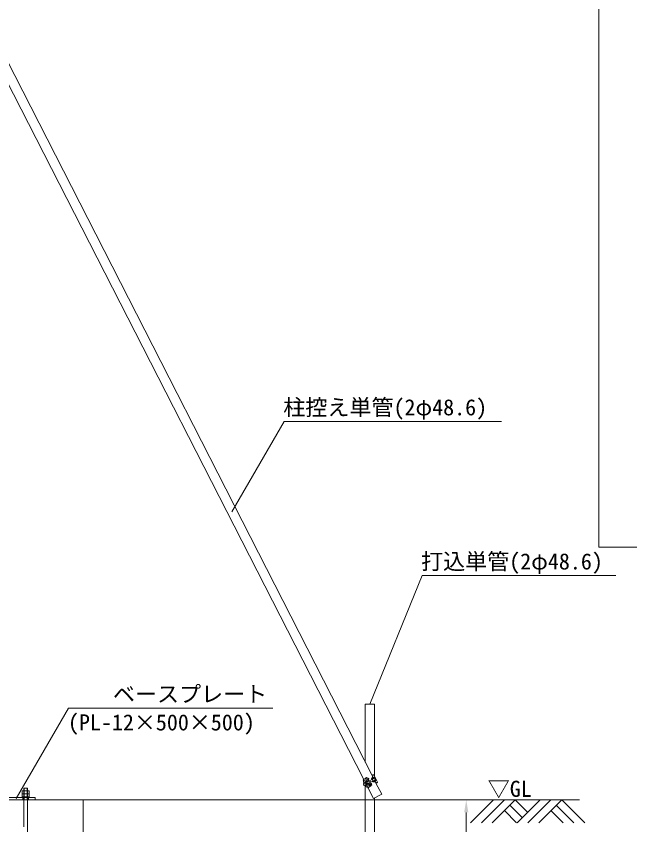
# Model space of a CAD drawing. Units: millimetres, scale not verified. Extents: x -35488 to -11338, y -17325 to 17325.
# Drawn here: x -17558 to -14350, y -13676 to -9445 of the extents above; entities that cross this region are included whole.
import ezdxf
from ezdxf.enums import TextEntityAlignment as Align

# ---------------------------------------------------------------- set-up
doc = ezdxf.new("R2010")
doc.units = ezdxf.units.MM
doc.header["$LTSCALE"] = 150
doc.linetypes.add('DASHED1', pattern=[1.8, 1.2, -0.6])
for name, color, linetype, lineweight in [('0-5_ﾍﾞｰｽﾗｲﾝ', 5, 'Continuous', 18), ('0-6_ﾎﾞﾙﾄ類', 2, 'Continuous', 18), ('0-9_基礎工事用PCA大', 7, 'Continuous', 18), ('0-A_図面枠', 7, 'Continuous', 18), ('0-B_寸法', 3, 'Continuous', 18), ('0-E_単管', 7, 'Continuous', 18), ('0-F_単管ｸﾗﾝﾌﾟ', 7, 'Continuous', 18), ('1-9_文字', 7, 'Continuous', 18)]:
    doc.layers.add(name, color=color, linetype=linetype, lineweight=lineweight)
doc.styles.add('ＭＳ ゴシック', font='')
doc.styles.get('ＭＳ ゴシック').set_extended_font_data('MS Gothic')

msp = doc.modelspace()

# ---------------------------------------------------------------- linework, layer by layer
at = {"layer": '0-5_ﾍﾞｰｽﾗｲﾝ'}
msp.add_line((-17458.1, -13545), (-14612.6, -13545), dxfattribs=at)
at = {"layer": '0-6_ﾎﾞﾙﾄ類'}
for p, q in [((-17517.6, -13513), (-17517.6, -13498.4)), ((-17517.6, -13515.8), (-17517.6, -13530.4)), ((-17498.6, -13513), (-17498.6, -13498.4)), ((-17498.6, -13515.8), (-17498.6, -13530.4))]:
    msp.add_line(p, q, dxfattribs=at)
for points in [[(-17526.6, -13513), (-17526.6, -13498.4), (-17489.6, -13498.4), (-17489.6, -13513), (-17492.1, -13514.4), (-17524.1, -13514.4)], [(-17526.6, -13515.8), (-17526.6, -13530.4), (-17489.6, -13530.4), (-17489.6, -13515.8), (-17492.1, -13514.4), (-17524.1, -13514.4)], [(-17526.1, -13530.4), (-17490.1, -13530.4), (-17490.1, -13533), (-17526.1, -13533)]]:
    msp.add_lwpolyline(points, close=True, dxfattribs=at)
for centre, radius, start, end in [((-17522.1, -13505.2), 8.96, 240, 300), ((-17522.1, -13523.6), 8.96, 60, 120), ((-17508.1, -13482), 32.5, 252.932, 287.068), ((-17508.1, -13546.8), 32.5, 72.932, 107.068), ((-17494.1, -13505.2), 8.94, 239.975, 300.025), ((-17494.1, -13523.6), 8.94, 59.975, 120.025)]:
    msp.add_arc(centre, radius, start, end, dxfattribs=at)
at = {"layer": '0-9_基礎工事用PCA大', "color": 4, "linetype": 'DASHED1', "lineweight": 9}
for p, q in [((-17523.1, -13533), (-17523.1, -13545)), ((-17493.1, -13533), (-17493.1, -13545))]:
    msp.add_line(p, q, dxfattribs=at)
at = {"layer": '0-9_基礎工事用PCA大'}
for points in [[(-17498.6, -14061.9), (-17498.6, -13485), (-17517.6, -13485), (-17517.6, -13687)], [(-17498.6, -13547.5), (-17501.1, -13545), (-17501.1, -13485), (-17515.1, -13485), (-17515.1, -13545), (-17517.6, -13547.5)]]:
    msp.add_lwpolyline(points, dxfattribs=at)
for points in [[(-17958.1, -13545), (-17458.1, -13545), (-17458.1, -13533), (-17958.1, -13533)], [(-18208.1, -14545), (-17208.1, -14545), (-17208.1, -13545), (-18208.1, -13545)]]:
    msp.add_lwpolyline(points, close=True, dxfattribs=at)
at = {"layer": '0-A_図面枠'}
msp.add_lwpolyline([(-14511.9, -7201.4), (-11368, -7201.4), (-11368, -12223), (-14511.9, -12223)], close=True, dxfattribs=at)
at = {"layer": '0-B_寸法'}
for p, q in [((-15683.8, -13545), (-15203.8, -13545)), ((-15204.8, -13611), (-15204.8, -14979))]:
    msp.add_line(p, q, dxfattribs=at)
at = {"layer": '0-B_寸法', "color": 91}
msp.add_solid([(-15215.8, -13611), (-15204.8, -13545), (-15193.8, -13611)], dxfattribs=at)
at = {"layer": '0-E_単管'}
for p, q in [((-17673.9, -9547.5), (-15696.6, -13418.9)), ((-15740.9, -13439), (-17717.1, -9569.8))]:
    msp.add_line(p, q, dxfattribs=at)
for points in [[(-15683.8, -13421.9), (-15683.8, -13045), (-15732.4, -13045), (-15732.4, -13348.7)], [(-15732.4, -13467.1), (-15732.4, -15045), (-15683.8, -15045), (-15683.8, -13535.2)], [(-15676.9, -13457.4), (-15646.8, -13516.3), (-15690.1, -13538.5), (-15719.2, -13481.5)]]:
    msp.add_lwpolyline(points, dxfattribs=at)
at = {"layer": '0-F_単管ｸﾗﾝﾌﾟ'}
for p, q in [((-15743.7, -13440.6), (-15740.7, -13446.5)), ((-15729.7, -13448.9), (-15736.2, -13452.2)), ((-15733.6, -13434.3), (-15733.1, -13435.4)), ((-15726, -13452.6), (-15731.5, -13455.4)), ((-15725, -13451), (-15725.4, -13450.1)), ((-15684.3, -13431.3), (-15725.1, -13452.1)), ((-15716.2, -13446.5), (-15725, -13451)), ((-15709.9, -13445.5), (-15724.5, -13453)), ((-15723.7, -13442.6), (-15715.2, -13436.2)), ((-15706.2, -13452.6), (-15720.8, -13460.1)), ((-15679.8, -13440.2), (-15720.5, -13461)), ((-15719, -13441.1), (-15716.2, -13446.5)), ((-15718.3, -13442.3), (-15715.2, -13439.9)), ((-15714.8, -13433.4), (-15714, -13434.9)), ((-15711.1, -13445), (-15709.9, -13445.5)), ((-15706.5, -13453.9), (-15706.3, -13452.6)), ((-15685.6, -13427.2), (-15700.2, -13433.8)), ((-15700.2, -13433.8), (-15698.9, -13436.7)), ((-15684.3, -13430.2), (-15698.9, -13436.7)), ((-15692.8, -13415.4), (-15697.2, -13417.7)), ((-15695.2, -13431.5), (-15695.2, -13431.6)), ((-15693.7, -13434.4), (-15693, -13435.8)), ((-15692.7, -13448.9), (-15678.8, -13440.9)), ((-15692.7, -13448.9), (-15691.1, -13451.6)), ((-15691.1, -13451.6), (-15677.2, -13443.6)), ((-15689.9, -13428.7), (-15689.7, -13429.1)), ((-15688.5, -13444.7), (-15687.8, -13446)), ((-15688.2, -13431.9), (-15687.7, -13433)), ((-15669.7, -13449.6), (-15686, -13417.6)), ((-15684.3, -13431.3), (-15679.8, -13440.2)), ((-15683.1, -13441.9), (-15682.6, -13443)), ((-15683, -13430.6), (-15678.4, -13439.5)), ((-15680.9, -13446.2), (-15681.1, -13445.9)), ((-15742.5, -13461), (-15742.8, -13462.7)), ((-15742.8, -13462.7), (-15739.5, -13469.2)), ((-15735.1, -13457.2), (-15742.5, -13461)), ((-15742.5, -13461), (-15738, -13469.9)), ((-15733.9, -13457.8), (-15741.2, -13461.5)), ((-15738, -13469.9), (-15739.5, -13469.2)), ((-15730.5, -13466.1), (-15738, -13469.9)), ((-15730.3, -13464.9), (-15737.6, -13468.6)), ((-15727.1, -13470), (-15720.6, -13466.7)), ((-15721.5, -13461.6), (-15726.9, -13464.3)), ((-15722.1, -13482.9), (-15725.1, -13477)), ((-15710.7, -13457.2), (-15719.5, -13461.6)), ((-15719.5, -13461.6), (-15719.1, -13462.5)), ((-15712, -13465.5), (-15701.9, -13462.4)), ((-15708, -13462.5), (-15710.7, -13457.2)), ((-15708.6, -13461.3), (-15704.8, -13460.2)), ((-15699.3, -13463.7), (-15700.1, -13462.2)), ((-15676.3, -13458.6), (-15671.8, -13456.4))]:
    msp.add_line(p, q, dxfattribs=at)
for points in [[(-15729.1, -13434), (-15724.6, -13431.7), (-15724.3, -13430.7), (-15724.7, -13429.8), (-15725.7, -13429.4), (-15733.3, -13433.3), (-15733.6, -13434.3)], [(-15708.2, -13474.9), (-15703, -13472.3), (-15703.4, -13473.6), (-15710.6, -13477.3)]]:
    msp.add_lwpolyline(points, dxfattribs=at)
for points in [[(-15697.1, -13432.2), (-15697, -13432.4), (-15688.1, -13427.8), (-15688.2, -13427.6), (-15689.2, -13427.3), (-15696.8, -13431.1)], [(-15687.3, -13451.4), (-15687.7, -13450.5), (-15687.4, -13449.5), (-15679.8, -13445.7), (-15678.8, -13446), (-15678.4, -13446.9), (-15678.7, -13447.9), (-15686.3, -13451.8)]]:
    msp.add_lwpolyline(points, close=True, dxfattribs=at)
for centre, radius, start, end in [((-15703.3, -13510.3), 80.6, 101.478, 120.09), ((-15736.9, -13451.1), 5.58, 133.427, 206.443), ((-15736, -13450.1), 6.95, 210.433, 268.243), ((-15741.1, -13446.7), 0.49, 313.427, 27.055), ((-15634, -13670.3), 248, 109.041, 115.472), ((-15744.1, -13454.9), 8.38, 338.593, 18.489), ((-15729.4, -13447.3), 8.38, 215.622, 255.518), ((-15725.7, -13447.1), 5.57, 204.621, 266.518), ((-15720.1, -13447.4), 6, 127.038, 206.777), ((-15747.5, -13469.4), 28.2, 13.481, 40.643), ((-15715.7, -13453), 10.3, 177.816, 235.692), ((-15718.4, -13435.2), 4, 27.055, 107.644), ((-15717.2, -13440.2), 1.99, 127.038, 207.055), ((-15716.4, -13434.6), 1.99, 307.038, 27.055), ((-15717.6, -13436.7), 4, 307.038, 27.055), ((-15733.5, -13462.2), 28.2, 17.175, 37.59), ((-15732.9, -13461.9), 28.2, 19.238, 35.523), ((-15708.1, -13424), 12.6, 308.712, 30.261), ((-15702.7, -13446.3), 10.2, 357.826, 56.284), ((-15690.5, -13419.9), 5, 27.055, 117.055), ((-15687.8, -13463.7), 12.6, 88.319, 105.398), ((-15683.9, -13431.1), 4.2, 27.055, 114.193), ((-15687.8, -13463.7), 12.6, 23.849, 79.637), ((-15683.9, -13431.1), 1.01, 27.055, 114.193), ((-15679.3, -13440), 1.01, 299.918, 27.055), ((-15679.3, -13440), 4.2, 299.918, 27.055), ((-15674.1, -13451.9), 5, 297.055, 27.055), ((-15725.2, -13471.1), 6.95, 145.868, 203.678), ((-15735.4, -13476.9), 10.8, 39.944, 70.43), ((-15726.7, -13471.2), 5.58, 207.668, 280.683), ((-15716.5, -13453.4), 15.1, 187.704, 226.406), ((-15716.6, -13467.4), 10.8, 163.681, 194.166), ((-15725.5, -13477.2), 0.49, 27.055, 100.683), ((-16194.3, -12654.8), 946.7, 299.714, 301.444), ((-15715.1, -13464.5), 7.12, 155.444, 202.404), ((-15754.9, -13409.3), 80.6, 294.021, 312.632), ((-15713.7, -13459.8), 6, 207.334, 287.073), ((-15706.2, -13461.6), 1.99, 207.055, 287.073), ((-15703.7, -13464), 4, 27.055, 107.073), ((-15701.2, -13464.3), 1.99, 27.055, 107.073), ((-15702.9, -13465.5), 4, 306.466, 27.055)]:
    msp.add_arc(centre, radius, start, end, dxfattribs=at)
at = {"layer": '1-9_文字'}
for p, q in [((-16429.7, -12038.5), (-16156.7, -11565.6)), ((-16156.7, -11565.6), (-16156.2, -11565.6)), ((-16156.2, -11565.6), (-15019.8, -11565.6)), ((-15708.1, -13045), (-15435, -12372)), ((-15435, -12372), (-15434.6, -12372)), ((-15434.6, -12372), (-14423.5, -12372)), ((-17557.2, -13539), (-17284.2, -13066)), ((-17284.2, -13066), (-17283.7, -13066)), ((-17283.7, -13066), (-16215.8, -13066)), ((-15061.9, -13545), (-15182.2, -13665.3)), ((-15005.2, -13545), (-15125.5, -13665.3)), ((-14948.5, -13545), (-15068.8, -13665.3)), ((-14976.9, -13573.4), (-14912.1, -13638.2)), ((-14948.5, -13545), (-14883.8, -13609.8)), ((-14819, -13545), (-14939.2, -13665.3)), ((-14762.3, -13545), (-14882.5, -13665.3)), ((-14705.6, -13545), (-14825.8, -13665.3)), ((-14733.9, -13573.4), (-14642, -13665.3)), ((-14705.6, -13545), (-14585.3, -13665.3)), ((-15005.2, -13601.7), (-14941.7, -13665.3)), ((-14762.3, -13601.7), (-14698.7, -13665.3))]:
    msp.add_line(p, q, dxfattribs=at)

# ---------------------------------------------------------------- texts
at = {"layer": '1-9_文字', "style": 'ＭＳ ゴシック'}
for s, p in [('柱控え単管(2φ48.6)\u3000', (-16161.2, -11559.1)), ('打込単管(2φ48.6)', (-15441.1, -12365.5)), ('\u3000\u3000ベースプレート\u3000\u3000', (-17282.5, -13059.5)), ('(PL-12×500×500)', (-17287, -13207.7)), ('▽GL', (-15092.6, -13555.3))]:
    msp.add_text(s, height=84.46, dxfattribs=at).set_placement(p, align=Align.BOTTOM_LEFT)

doc.saveas('drawing.dxf')
